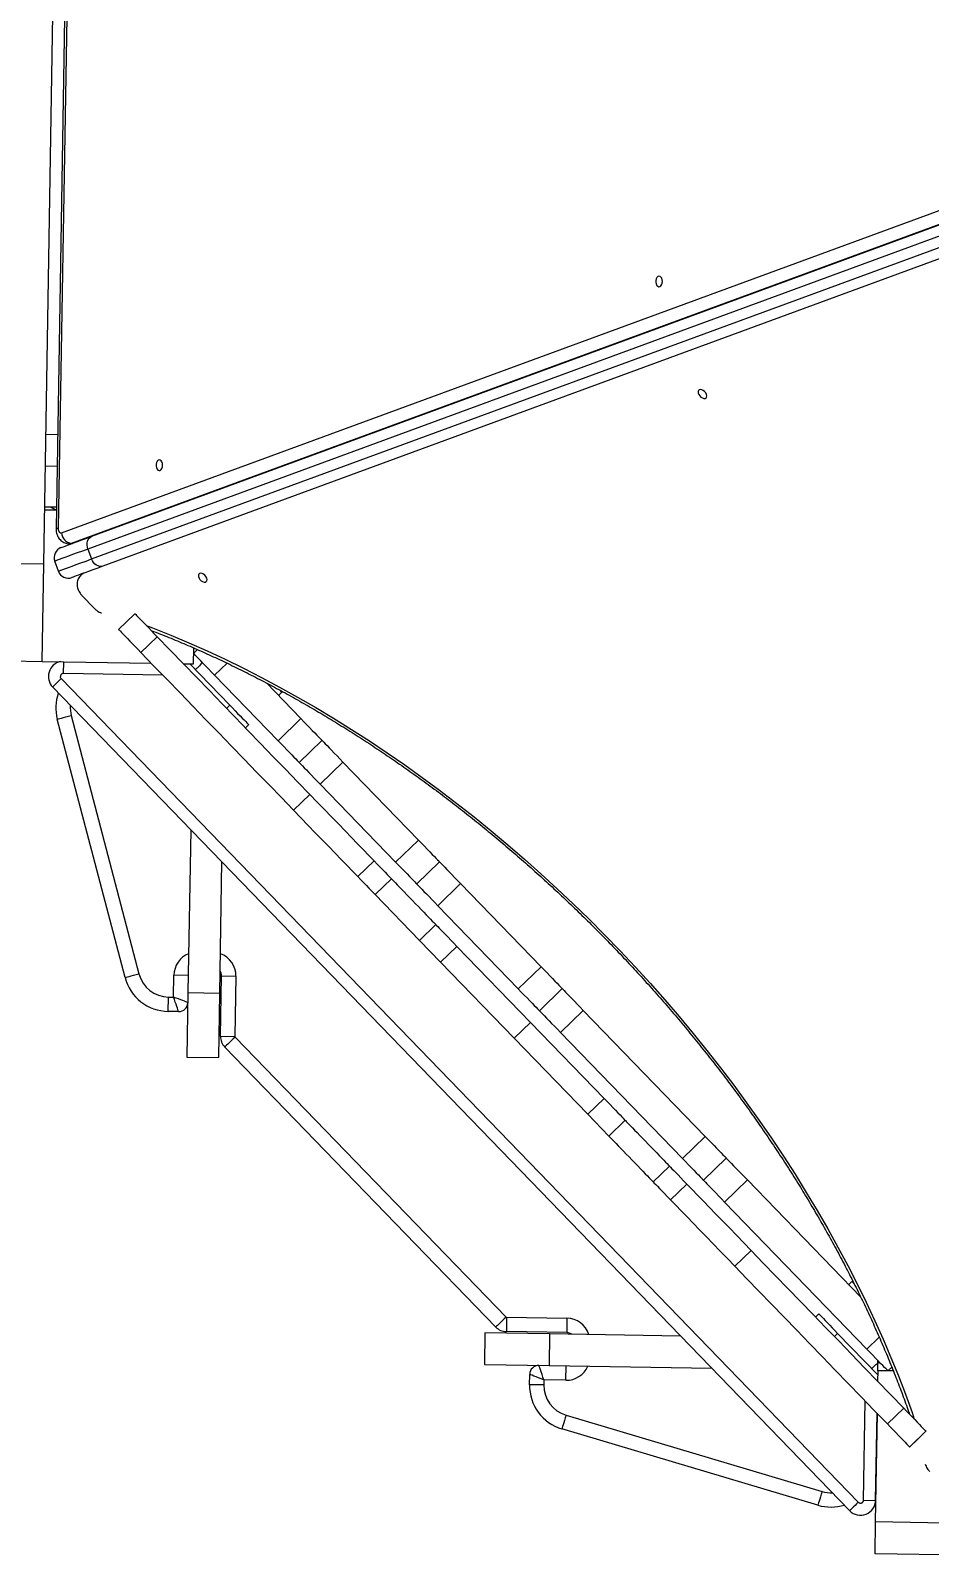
# Model space of a CAD drawing. Header units: millimetres. Extents: x 11861 to 22655, y -2514 to 8239.
# Drawn here: x 17961 to 18555, y 2513 to 3521 of the extents above; entities that cross this region are included whole.
import ezdxf

# ---------------------------------------------------------------- set-up
doc = ezdxf.new("R2010")
doc.units = ezdxf.units.MM
for name, color, linetype in [('DIKOM_ОБЪЕКТ', 7, 'Continuous'), ('DIKOM_РАЗМЕР_ЗОНА', 7, 'Continuous'), ('DIKOM_РАЗМЕР_ОБЪЕКТА', 7, 'Continuous')]:
    doc.layers.add(name, color=color, linetype=linetype)
doc.styles.add('style1', font='arial.ttf', dxfattribs={"width": 0.8})
doc.dimstyles.new('1-50', dxfattribs={"dimtxt": 300, "dimasz": 200, "dimexe": 100, "dimexo": 0, "dimgap": 100, "dimtad": 1, "dimtxsty": 'style1', "dimcen": 200, "dimclrd": 7, "dimclre": 7, "dimclrt": 7, "dimadec": 1, "dimazin": 2, "dimtfac": 1, "dimtmove": 0, "dimatfit": 2, "dimfxl": 0, "dimlwd": 25, "dimlwe": 18, "dimarcsym": 0})

# ---------------------------------------------------------------- blocks, each defined once
blk = doc.blocks.new('*D0')
at = {"layer": 'Defpoints', "color": 0, "transparency": 16777216}
for p in [(18061.1, 8188.6), (12275.6, -890.8), (18591.2, -946.1)]:
    blk.add_point(p, dxfattribs=at)
at = {"layer": 'DIKOM_РАЗМЕР_ЗОНА', "color": 7, "lineweight": 18, "transparency": 16777216}
for p, q in [((18061.1, 8188.6), (12255.4, 8239.3)), ((18591.2, -946.1), (12175.6, -890))]:
    blk.add_line(p, q, dxfattribs=at)
at = {"layer": 'DIKOM_РАЗМЕР_ЗОНА', "color": 7, "lineweight": 25, "transparency": 16777216}
blk.add_line((12353.7, 8038.5), (12277.3, -690.8), dxfattribs=at)
at = {"layer": 'DIKOM_РАЗМЕР_ЗОНА', "color": 7, "transparency": 16777216}
for points in [[(12320.3, 8038.8), (12387, 8038.2), (12355.4, 8238.5)], [(12244, -690.6), (12310.6, -691.1), (12275.6, -890.8)]]:
    blk.add_solid(points, dxfattribs=at)
at = {"layer": 'DIKOM_РАЗМЕР_ЗОНА', "color": 7, "transparency": 16777216, "insert": (12062.3, 3676), "char_height": 300, "attachment_point": 5, "rotation": 89.4989, "style": 'style1'}
blk.add_mtext('9150', dxfattribs=at)
blk = doc.blocks.new('*D1')
at = {"layer": 'Defpoints', "color": 0, "transparency": 16777216}
for p in [(13354.7, 2812.6), (22644.7, 2731.3), (13309.7, -2332.5)]:
    blk.add_point(p, dxfattribs=at)
at = {"layer": 'DIKOM_РАЗМЕР_ЗОНА', "color": 7, "lineweight": 18, "transparency": 16777216}
for p, q in [((13354.7, 2812.6), (13308.8, -2432.5)), ((22644.7, 2731.3), (22598.9, -2513.7))]:
    blk.add_line(p, q, dxfattribs=at)
at = {"layer": 'DIKOM_РАЗМЕР_ЗОНА', "color": 7, "lineweight": 25, "transparency": 16777216}
blk.add_line((22399.7, -2412), (13509.7, -2334.2), dxfattribs=at)
at = {"layer": 'DIKOM_РАЗМЕР_ЗОНА', "color": 7, "transparency": 16777216}
for points in [[(13510, -2300.9), (13509.4, -2367.6), (13309.7, -2332.5)], [(22400, -2378.7), (22399.5, -2445.3), (22599.7, -2413.7)]]:
    blk.add_solid(points, dxfattribs=at)
at = {"layer": 'DIKOM_РАЗМЕР_ЗОНА', "color": 7, "transparency": 16777216, "insert": (18057.7, -2120.7), "char_height": 300, "attachment_point": 5, "rotation": 359.4989, "style": 'style1'}
blk.add_mtext('9300', dxfattribs=at)
blk = doc.blocks.new('*D2')
at = {"layer": 'Defpoints', "color": 0, "transparency": 16777216}
for p in [(15368.6, 3285.8), (21123.9, 3091.2), (21123.9, -1634.5)]:
    blk.add_point(p, dxfattribs=at)
at = {"layer": 'DIKOM_РАЗМЕР_ОБЪЕКТА', "color": 7, "lineweight": 18, "transparency": 16777216}
for p, q in [((15368.6, 3285.8), (15368.6, -1734.5)), ((21123.9, 3091.2), (21123.9, -1734.5))]:
    blk.add_line(p, q, dxfattribs=at)
at = {"layer": 'DIKOM_РАЗМЕР_ОБЪЕКТА', "color": 7, "lineweight": 25, "transparency": 16777216}
blk.add_line((15568.6, -1634.5), (20923.9, -1634.5), dxfattribs=at)
at = {"layer": 'DIKOM_РАЗМЕР_ОБЪЕКТА', "color": 7, "transparency": 16777216}
for points in [[(15568.6, -1601.2), (15568.6, -1667.8), (15368.6, -1634.5)], [(20923.9, -1601.2), (20923.9, -1667.8), (21123.9, -1634.5)]]:
    blk.add_solid(points, dxfattribs=at)
at = {"layer": 'DIKOM_РАЗМЕР_ОБЪЕКТА', "color": 7, "transparency": 16777216, "insert": (18236, -1381.3), "char_height": 300, "attachment_point": 5, "style": 'style1'}
blk.add_mtext('5800', dxfattribs=at)
blk = doc.blocks.new('*D3')
at = {"layer": 'Defpoints', "color": 0, "transparency": 16777216}
for p in [(18687.3, 6652.8), (13004.5, 524), (18586.1, 524)]:
    blk.add_point(p, dxfattribs=at)
at = {"layer": 'DIKOM_РАЗМЕР_ОБЪЕКТА', "color": 7, "lineweight": 18, "transparency": 16777216}
for p, q in [((18687.3, 6652.8), (12904.5, 6652.8)), ((18586.1, 524), (12904.5, 524))]:
    blk.add_line(p, q, dxfattribs=at)
at = {"layer": 'DIKOM_РАЗМЕР_ОБЪЕКТА', "color": 7, "lineweight": 25, "transparency": 16777216}
blk.add_line((13004.5, 6452.8), (13004.5, 724), dxfattribs=at)
at = {"layer": 'DIKOM_РАЗМЕР_ОБЪЕКТА', "color": 7, "transparency": 16777216}
for points in [[(12971.2, 6452.8), (13037.8, 6452.8), (13004.5, 6652.8)], [(12971.2, 724), (13037.8, 724), (13004.5, 524)]]:
    blk.add_solid(points, dxfattribs=at)
at = {"layer": 'DIKOM_РАЗМЕР_ОБЪЕКТА', "color": 7, "transparency": 16777216, "insert": (12751.3, 3588.4), "char_height": 300, "attachment_point": 5, "rotation": 90, "style": 'style1'}
blk.add_mtext('6150', dxfattribs=at)

msp = doc.modelspace()

# ---------------------------------------------------------------- linework, layer by layer
at = {"layer": 'DIKOM_ОБЪЕКТ', "color": 7, "linetype": 'Continuous', "lineweight": 15}
for p, q in [((17989.6, 3916.18), (17977.607, 3191.844)), ((17991.071, 3916.156), (17979.079, 3191.819)), ((17969.509, 3168.37), (17975.519, 3531.397)), ((18001.315, 3186.648), (18939.52, 3531.606)), ((18936.902, 3523.186), (17998.698, 3178.227)), ((18001.113, 3171.657), (18939.318, 3516.616)), ((18946.767, 3511.896), (18008.562, 3166.938)), ((18830.225, 3491.724), (17987.7, 3181.945)), ((17970.929, 3254.181), (17978.637, 3254.053)), ((17970.582, 3233.184), (17978.29, 3233.056)), ((17970.135, 3206.187), (17977.843, 3206.06)), ((17977.806, 3203.826), (17970.098, 3203.953)), ((17986.281, 3181.699), (17987.07, 3181.686)), ((17987.7, 3181.945), (17988.49, 3181.932)), ((17998.698, 3178.227), (18001.113, 3171.657)), ((17948.512, 3168.718), (17969.509, 3168.37)), ((17968.442, 3103.967), (17969.509, 3168.37)), ((17979.155, 3163.583), (17976.739, 3170.153)), ((17994.604, 3161.462), (17994.032, 3160.908)), ((17994.648, 3147.59), (18003.049, 3138.906)), ((18024.418, 3130.331), (18018.969, 3125.06)), ((18029.766, 3135.472), (18018.985, 3125.042)), ((18018.969, 3125.06), (18018.985, 3125.042)), ((18044.468, 3120.275), (18033.688, 3109.845)), ((18068.429, 3102.312), (18068.603, 3112.85)), ((18068.543, 3109.236), (18071.121, 3111.729)), ((17947.445, 3104.315), (17968.442, 3103.967)), ((17968.442, 3103.967), (18040.529, 3102.774)), ((18061.739, 3102.422), (18068.429, 3102.312)), ((18092.47, 3074.972), (18065.981, 3102.352)), ((17975.341, 3087.016), (18502.148, 2542.471)), ((17981.09, 3092.578), (18507.897, 2548.033)), ((18082.456, 3094.855), (18124.382, 3051.517)), ((18116.683, 3089.678), (18139.475, 3066.118)), ((18124.659, 3081.433), (18126.815, 3083.519)), ((18023.255, 2894.942), (17978.475, 3065.707)), ((17987.665, 3068.117), (18032.444, 2897.352)), ((18090.314, 3072.886), (18092.47, 3074.972)), ((18139.475, 3066.118), (18124.382, 3051.517)), ((18102.762, 3060.018), (18104.918, 3062.104)), ((18153.379, 3051.746), (18138.286, 3037.145)), ((18167.28, 3037.377), (18152.187, 3022.776)), ((18167.28, 3037.377), (18217.182, 2985.795)), ((18145.339, 3016.007), (18134.559, 3005.578)), ((18152.187, 3022.776), (18202.089, 2971.194)), ((18066.613, 2992.67), (18064.831, 2885.026)), ((18217.182, 2985.795), (18202.089, 2971.194)), ((18085.828, 2884.678), (18087.263, 2971.325)), ((18187.834, 2972.081), (18177.054, 2961.652)), ((18231.091, 2971.417), (18215.998, 2956.816)), ((18231.1, 2971.408), (18216.007, 2956.806)), ((18231.091, 2971.417), (18231.1, 2971.408)), ((18199.287, 2960.244), (18188.506, 2949.814)), ((18215.998, 2956.816), (18216.007, 2956.806)), ((18245.01, 2957.03), (18229.917, 2942.429)), ((18245.01, 2957.03), (18298.26, 2901.987)), ((18188.506, 2949.814), (18217.811, 2919.522)), ((18229.917, 2942.429), (18283.167, 2887.385)), ((18228.592, 2929.952), (18217.811, 2919.522)), ((18228.609, 2929.934), (18217.828, 2919.505)), ((18228.592, 2929.952), (18228.609, 2929.934)), ((18217.811, 2919.522), (18217.828, 2919.505)), ((18217.828, 2919.505), (18231.737, 2905.127)), ((18242.518, 2915.556), (18231.737, 2905.127)), ((18242.518, 2915.556), (18291.189, 2865.246)), ((18231.737, 2905.127), (18280.409, 2854.817)), ((18055.28, 2881.999), (18055.52, 2896.497)), ((18065.019, 2896.34), (18055.52, 2896.497)), ((18086.356, 2856.123), (18087.015, 2895.976)), ((18087.015, 2895.976), (18096.514, 2895.818)), ((18096.514, 2895.818), (18095.854, 2855.966)), ((18298.26, 2901.987), (18283.167, 2887.385)), ((18064.831, 2885.026), (18064.125, 2842.347)), ((18064.831, 2885.026), (18085.828, 2884.678)), ((18085.122, 2842), (18085.828, 2884.678)), ((18312.164, 2887.615), (18297.071, 2873.014)), ((18051.777, 2872.556), (18051.934, 2882.055)), ((18051.934, 2882.055), (18055.28, 2881.999)), ((18058.622, 2872.443), (18051.777, 2872.556)), ((18291.189, 2865.246), (18280.409, 2854.817)), ((18291.189, 2865.246), (18339.861, 2814.936)), ((18326.065, 2873.246), (18310.972, 2858.644)), ((18326.065, 2873.246), (18406.738, 2789.857)), ((18086.356, 2856.123), (18095.854, 2855.966)), ((18095.995, 2855.61), (18275.07, 2670.475)), ((18280.409, 2854.817), (18329.08, 2804.507)), ((18310.972, 2858.644), (18391.645, 2775.255)), ((18268.242, 2663.87), (18089.167, 2849.005)), ((18064.125, 2842.347), (18085.122, 2842)), ((18339.861, 2814.936), (18329.08, 2804.507)), ((18329.08, 2804.507), (18342.989, 2790.129)), ((18353.77, 2800.558), (18342.989, 2790.129)), ((18353.787, 2800.541), (18343.006, 2790.111)), ((18353.77, 2800.558), (18353.787, 2800.541)), ((18342.989, 2790.129), (18343.006, 2790.111)), ((18406.738, 2789.857), (18391.645, 2775.255)), ((18420.641, 2775.485), (18405.548, 2760.883)), ((18383.092, 2770.249), (18372.312, 2759.819)), ((18394.545, 2758.411), (18383.764, 2747.981)), ((18434.543, 2761.115), (18419.45, 2746.514)), ((18434.543, 2761.115), (18509.48, 2683.655)), ((18419.45, 2746.514), (18513.551, 2649.244)), ((18437.04, 2714.485), (18426.259, 2704.056)), ((18501.514, 2691.889), (18503.67, 2693.975)), ((18481.773, 2672.56), (18479.617, 2670.474)), ((18275.421, 2670.322), (18275.264, 2660.824)), ((18275.421, 2670.322), (18315.3, 2669.662)), ((18315.3, 2669.662), (18315.142, 2660.163)), ((18261.133, 2660.057), (18260.785, 2639.06)), ((18303.811, 2659.351), (18261.133, 2660.057)), ((18315.142, 2660.163), (18275.264, 2660.824)), ((18303.811, 2659.351), (18303.464, 2638.354)), ((18390.463, 2657.916), (18303.811, 2659.351)), ((18494.222, 2659.692), (18492.065, 2657.607)), ((18494.222, 2659.692), (18520.71, 2632.312)), ((18520.754, 2634.994), (18520.865, 2641.684)), ((18260.785, 2639.06), (18303.464, 2638.354)), ((18290.569, 2625.719), (18290.682, 2632.564)), ((18303.464, 2638.354), (18411.112, 2636.571)), ((18314.621, 2628.668), (18314.778, 2638.166)), ((18520.754, 2634.994), (18520.64, 2628.07)), ((18531.04, 2634.824), (18520.754, 2634.994)), ((18530.014, 2637.37), (18527.444, 2634.883)), ((18300.067, 2625.562), (18290.569, 2625.719)), ((18300.123, 2628.908), (18300.067, 2625.562)), ((18314.621, 2628.668), (18300.123, 2628.908)), ((18314.711, 2605.576), (18483.9, 2555.168)), ((18520.289, 2606.86), (18519.099, 2535.008)), ((18519.333, 2549.258), (18520.287, 2606.861)), ((18520.288, 2606.86), (18519.749, 2574.318)), ((18537.911, 2610.218), (18527.13, 2599.788)), ((18481.187, 2546.064), (18311.999, 2596.471)), ((18552.613, 2595.021), (18541.832, 2584.591)), ((18541.832, 2584.591), (18541.849, 2584.574)), ((18547.163, 2589.715), (18541.849, 2584.574)), ((18519.749, 2574.318), (18519.744, 2574.078)), ((18511.334, 2549.39), (18519.333, 2549.258)), ((18518.986, 2514.007), (18519.333, 2535.004)), ((18519.099, 2535.008), (18519.333, 2535.004)), ((18583.736, 2533.937), (18519.333, 2535.004)), ((18583.389, 2512.94), (18518.986, 2514.007))]:
    msp.add_line(p, q, dxfattribs=at)
at = {"layer": 'DIKOM_ОБЪЕКТ', "color": 8, "linetype": 'Continuous', "lineweight": 15}
for p, q in [((17981.295, 3188.863), (18792.376, 3487.081)), ((17979.079, 3191.819), (17977.607, 3191.844)), ((18069.27, 3112.535), (18068.597, 3112.546)), ((17982.561, 3095.968), (17982.69, 3103.731)), ((18048.163, 3094.882), (17982.561, 3095.968)), ((18090.637, 3102.769), (18082.456, 3094.855)), ((18513.551, 2649.244), (18521.715, 2657.143)), ((18530.762, 2635.468), (18530.751, 2634.828)), ((18511.334, 2549.39), (18512.421, 2614.993))]:
    msp.add_line(p, q, dxfattribs=at)
at = {"layer": 'DIKOM_ОБЪЕКТ', "color": 7, "linetype": 'Continuous', "lineweight": 15, "flags": 128}
for points in [[(18378.38, 3355.076), (18378.283, 3356.215), (18377.963, 3357.233), (18377.456, 3358.022), (18376.817, 3358.496), (18376.114, 3358.602), (18375.424, 3358.331), (18374.822, 3357.711), (18374.373, 3356.809), (18374.126, 3355.723), (18374.107, 3354.571), (18374.318, 3353.478), (18374.737, 3352.561), (18375.318, 3351.921), (18375.998, 3351.627), (18376.704, 3351.711), (18377.359, 3352.163), (18377.892, 3352.934), (18378.245, 3353.942), (18378.38, 3355.076)], [(18404.816, 3278.146), (18405.75, 3277.835), (18406.588, 3277.835), (18407.239, 3278.147), (18407.631, 3278.736), (18407.723, 3279.54), (18407.505, 3280.47), (18406.999, 3281.427), (18406.262, 3282.306), (18405.373, 3283.012), (18404.428, 3283.469), (18403.529, 3283.626), (18402.775, 3283.468), (18402.246, 3283.012), (18402.001, 3282.305), (18402.065, 3281.426), (18402.432, 3280.47), (18403.061, 3279.539), (18403.886, 3278.736), (18404.816, 3278.146)], [(18048.061, 3233.625), (18047.964, 3234.763), (18047.644, 3235.782), (18047.137, 3236.571), (18046.498, 3237.044), (18045.795, 3237.151), (18045.105, 3236.88), (18044.503, 3236.259), (18044.054, 3235.357), (18043.807, 3234.272), (18043.788, 3233.12), (18043.999, 3232.026), (18044.418, 3231.11), (18044.999, 3230.47), (18045.68, 3230.176), (18046.385, 3230.259), (18047.04, 3230.711), (18047.573, 3231.483), (18047.926, 3232.491), (18048.061, 3233.625)], [(17979.079, 3191.819), (17979.114, 3191.148), (17979.241, 3190.509), (17979.453, 3189.935), (17979.739, 3189.455), (17980.084, 3189.093), (17980.472, 3188.867), (17980.883, 3188.789), (17981.295, 3188.863)], [(17980.894, 3179.139), (17981.069, 3179.204), (17981.596, 3179.397), (17982.471, 3179.719), (17983.691, 3180.168), (17985.252, 3180.741), (17987.146, 3181.438), (17989.367, 3182.255), (17991.905, 3183.188), (17994.75, 3184.234), (17997.891, 3185.389), (18001.315, 3186.648)], [(17998.698, 3178.227), (17998.323, 3179.544), (17998.156, 3180.882), (17998.204, 3182.189), (17998.463, 3183.415), (17998.926, 3184.512), (17999.573, 3185.439), (18000.379, 3186.16), (18001.315, 3186.648)], [(17998.698, 3178.227), (17995.016, 3176.873), (17991.639, 3175.632), (17988.579, 3174.507), (17985.85, 3173.503), (17983.462, 3172.625), (17981.425, 3171.876), (17979.747, 3171.26), (17978.435, 3170.777), (17977.494, 3170.431), (17976.928, 3170.223), (17976.739, 3170.153)], [(17979.155, 3163.583), (17979.344, 3163.653), (17979.91, 3163.861), (17980.851, 3164.207), (17982.163, 3164.69), (17983.841, 3165.306), (17985.878, 3166.055), (17988.266, 3166.933), (17990.995, 3167.937), (17994.054, 3169.062), (17997.432, 3170.303), (18001.113, 3171.657)], [(18008.562, 3166.938), (18005.138, 3165.679), (18001.997, 3164.524), (17999.152, 3163.478), (17996.614, 3162.545), (17994.393, 3161.728), (17992.499, 3161.032), (17990.938, 3160.458), (17989.718, 3160.009), (17988.843, 3159.687), (17988.316, 3159.494), (17988.14, 3159.429)], [(18008.562, 3166.938), (18007.533, 3166.703), (18006.452, 3166.73), (18005.358, 3167.017), (18004.295, 3167.553), (18003.303, 3168.319), (18002.421, 3169.284), (18001.681, 3170.411), (18001.113, 3171.657)], [(18074.497, 3156.695), (18075.431, 3156.383), (18076.269, 3156.383), (18076.92, 3156.695), (18077.312, 3157.285), (18077.404, 3158.088), (18077.186, 3159.019), (18076.68, 3159.975), (18075.943, 3160.854), (18075.054, 3161.56), (18074.109, 3162.017), (18073.21, 3162.175), (18072.456, 3162.017), (18071.927, 3161.56), (18071.682, 3160.854), (18071.746, 3159.975), (18072.113, 3159.018), (18072.742, 3158.088), (18073.567, 3157.284), (18074.497, 3156.695)], [(18029.766, 3135.472), (18029.894, 3135.339), (18030.276, 3134.945), (18030.903, 3134.297), (18031.765, 3133.405), (18032.846, 3132.288), (18034.126, 3130.965), (18035.581, 3129.461), (18037.185, 3127.803), (18038.908, 3126.022), (18040.719, 3124.151), (18042.584, 3122.223), (18044.468, 3120.275)], [(18018.985, 3125.042), (18019.114, 3124.91), (18019.495, 3124.516), (18020.123, 3123.867), (18020.985, 3122.976), (18022.066, 3121.859), (18023.345, 3120.536), (18024.801, 3119.032), (18026.404, 3117.374), (18028.127, 3115.593), (18029.938, 3113.721), (18031.803, 3111.793), (18033.688, 3109.845)], [(18044.468, 3120.275), (18053.128, 3111.323), (18061.766, 3102.395), (18070.375, 3093.496), (18078.947, 3084.635), (18087.475, 3075.82), (18095.952, 3067.058), (18104.371, 3058.356), (18112.724, 3049.721), (18121.004, 3041.162), (18129.205, 3032.685), (18137.319, 3024.298), (18145.339, 3016.007)], [(18033.688, 3109.845), (18042.347, 3100.894), (18050.985, 3091.965), (18059.594, 3083.067), (18068.166, 3074.206), (18076.694, 3065.391), (18085.171, 3056.628), (18093.59, 3047.926), (18101.943, 3039.292), (18110.223, 3030.732), (18118.424, 3022.255), (18126.538, 3013.868), (18134.559, 3005.578)], [(18082.456, 3094.855), (18080.476, 3096.901), (18078.537, 3098.906), (18076.677, 3100.828), (18074.935, 3102.629), (18073.346, 3104.272), (18071.942, 3105.723), (18070.752, 3106.952), (18069.801, 3107.936), (18069.107, 3108.653), (18068.685, 3109.089), (18068.543, 3109.236)], [(18062.417, 3101.721), (18062.094, 3102.09), (18061.853, 3102.421)], [(17981.09, 3092.578), (17979.969, 3091.493), (17978.89, 3090.449), (17977.896, 3089.488), (17977.025, 3088.645), (17976.31, 3087.953), (17975.778, 3087.439), (17975.451, 3087.122), (17975.341, 3087.016)], [(18125.333, 3085.051), (18125.68, 3084.693), (18126.305, 3084.046), (18126.686, 3083.652), (18126.815, 3083.519)], [(17978.475, 3065.707), (17978.652, 3065.753), (17979.175, 3065.89), (17980.024, 3066.113), (17981.167, 3066.413), (17982.559, 3066.778), (17984.148, 3067.194), (17985.872, 3067.646), (17987.665, 3068.117)], [(18092.47, 3074.972), (18094.25, 3073.131), (18095.993, 3071.33), (18097.663, 3069.604), (18099.225, 3067.989), (18100.649, 3066.517), (18101.905, 3065.219), (18102.967, 3064.121), (18103.815, 3063.245), (18104.43, 3062.609), (18104.8, 3062.226), (18104.918, 3062.104)], [(18139.475, 3066.118), (18141.454, 3064.073), (18143.392, 3062.069), (18145.251, 3060.148), (18146.992, 3058.348), (18148.58, 3056.706), (18149.983, 3055.257), (18151.172, 3054.028), (18152.122, 3053.045), (18152.815, 3052.329), (18153.237, 3051.893), (18153.379, 3051.746)], [(18124.382, 3051.517), (18126.361, 3049.471), (18128.299, 3047.467), (18130.158, 3045.546), (18131.899, 3043.746), (18133.487, 3042.105), (18134.89, 3040.655), (18136.079, 3039.426), (18137.029, 3038.444), (18137.722, 3037.727), (18138.144, 3037.291), (18138.286, 3037.145)], [(18153.379, 3051.746), (18153.517, 3051.603), (18153.938, 3051.168), (18154.631, 3050.452), (18155.582, 3049.469), (18156.771, 3048.24), (18158.173, 3046.79), (18159.761, 3045.149), (18161.503, 3043.349), (18163.362, 3041.427), (18165.3, 3039.423), (18167.28, 3037.377)], [(18138.286, 3037.145), (18138.424, 3037.002), (18138.845, 3036.566), (18139.538, 3035.85), (18140.489, 3034.868), (18141.678, 3033.639), (18143.08, 3032.189), (18144.668, 3030.547), (18146.41, 3028.747), (18148.269, 3026.826), (18150.207, 3024.822), (18152.187, 3022.776)], [(18145.339, 3016.007), (18150.263, 3010.918), (18155.067, 3005.952), (18159.739, 3001.123), (18164.268, 2996.441), (18168.643, 2991.919), (18172.853, 2987.567), (18176.886, 2983.398), (18180.734, 2979.421), (18184.387, 2975.645), (18187.834, 2972.081)], [(18134.559, 3005.578), (18139.482, 3000.488), (18144.286, 2995.523), (18148.959, 2990.693), (18153.488, 2986.011), (18157.863, 2981.489), (18162.072, 2977.138), (18166.106, 2972.968), (18169.953, 2968.991), (18173.606, 2965.216), (18177.054, 2961.652)], [(18217.182, 2985.795), (18219.161, 2983.749), (18221.1, 2981.745), (18222.959, 2979.823), (18224.7, 2978.023), (18226.289, 2976.381), (18227.692, 2974.93), (18228.882, 2973.701), (18229.833, 2972.718), (18230.527, 2972.001), (18230.949, 2971.564), (18231.091, 2971.417)], [(18187.834, 2972.081), (18189.947, 2969.897), (18191.877, 2967.903), (18193.617, 2966.104), (18195.161, 2964.508), (18196.504, 2963.119), (18197.642, 2961.943), (18198.571, 2960.984), (18199.287, 2960.244)], [(18202.089, 2971.194), (18204.068, 2969.148), (18206.006, 2967.144), (18207.866, 2965.222), (18209.607, 2963.422), (18211.196, 2961.78), (18212.599, 2960.329), (18213.789, 2959.1), (18214.74, 2958.116), (18215.434, 2957.399), (18215.856, 2956.963), (18215.998, 2956.816)], [(18231.1, 2971.408), (18231.243, 2971.261), (18231.665, 2970.824), (18232.359, 2970.106), (18233.311, 2969.123), (18234.5, 2967.894), (18235.903, 2966.443), (18237.492, 2964.801), (18239.233, 2963.001), (18241.092, 2961.079), (18243.031, 2959.075), (18245.01, 2957.03)], [(18177.054, 2961.652), (18179.166, 2959.468), (18181.096, 2957.473), (18182.836, 2955.675), (18184.38, 2954.078), (18185.724, 2952.69), (18186.862, 2951.514), (18187.79, 2950.554), (18188.506, 2949.814)], [(18199.287, 2960.244), (18199.585, 2959.935), (18200.128, 2959.374), (18200.907, 2958.569), (18201.908, 2957.534), (18203.114, 2956.288), (18204.504, 2954.85), (18206.055, 2953.247), (18207.741, 2951.505), (18209.532, 2949.653), (18211.398, 2947.725), (18213.306, 2945.752), (18215.226, 2943.768), (18217.123, 2941.807), (18218.965, 2939.903), (18220.72, 2938.088), (18222.36, 2936.393), (18223.855, 2934.847), (18225.181, 2933.477), (18226.314, 2932.306), (18227.236, 2931.353), (18227.93, 2930.636), (18228.384, 2930.166), (18228.592, 2929.952)], [(18216.007, 2956.806), (18216.15, 2956.659), (18216.572, 2956.222), (18217.266, 2955.505), (18218.218, 2954.522), (18219.407, 2953.292), (18220.81, 2951.842), (18222.399, 2950.2), (18224.14, 2948.4), (18225.999, 2946.478), (18227.938, 2944.474), (18229.917, 2942.429)], [(18228.609, 2929.934), (18228.751, 2929.787), (18229.173, 2929.351), (18229.867, 2928.634), (18230.818, 2927.65), (18232.008, 2926.421), (18233.411, 2924.97), (18234.999, 2923.328), (18236.741, 2921.528), (18238.6, 2919.606), (18240.539, 2917.602), (18242.518, 2915.556)], [(18023.255, 2894.942), (18023.431, 2894.988), (18023.954, 2895.126), (18024.803, 2895.348), (18025.946, 2895.648), (18027.339, 2896.013), (18028.927, 2896.43), (18030.651, 2896.882), (18032.444, 2897.352)], [(18298.26, 2901.987), (18300.239, 2899.941), (18302.177, 2897.938), (18304.036, 2896.017), (18305.777, 2894.217), (18307.364, 2892.576), (18308.767, 2891.126), (18309.956, 2889.897), (18310.906, 2888.915), (18311.6, 2888.198), (18312.022, 2887.762), (18312.164, 2887.615)], [(18283.167, 2887.385), (18285.146, 2885.34), (18287.084, 2883.336), (18288.943, 2881.415), (18290.684, 2879.616), (18292.271, 2877.974), (18293.674, 2876.525), (18294.863, 2875.296), (18295.813, 2874.313), (18296.507, 2873.596), (18296.929, 2873.16), (18297.071, 2873.014)], [(18312.164, 2887.615), (18312.304, 2887.47), (18312.726, 2887.034), (18313.419, 2886.317), (18314.37, 2885.334), (18315.559, 2884.106), (18316.961, 2882.656), (18318.549, 2881.015), (18320.289, 2879.216), (18322.148, 2877.295), (18324.086, 2875.291), (18326.065, 2873.246)], [(18064.721, 2878.342), (18064.577, 2878.398), (18064.151, 2878.563), (18063.456, 2878.832), (18062.512, 2879.198), (18061.348, 2879.649), (18060, 2880.171), (18058.509, 2880.748), (18056.919, 2881.364), (18055.28, 2881.999)], [(18058.622, 2872.443), (18058.571, 2872.588), (18058.42, 2873.019), (18058.174, 2873.723), (18057.84, 2874.678), (18057.428, 2875.856), (18056.951, 2877.221), (18056.423, 2878.731), (18055.86, 2880.34), (18055.28, 2881.999)], [(18297.071, 2873.014), (18297.211, 2872.868), (18297.633, 2872.432), (18298.326, 2871.716), (18299.277, 2870.733), (18300.466, 2869.504), (18301.868, 2868.055), (18303.456, 2866.413), (18305.196, 2864.614), (18307.055, 2862.693), (18308.993, 2860.69), (18310.972, 2858.644)], [(18095.995, 2855.61), (18094.663, 2854.321), (18093.382, 2853.082), (18092.201, 2851.94), (18091.167, 2850.939), (18090.317, 2850.118), (18089.686, 2849.508), (18089.298, 2849.132), (18089.167, 2849.005)], [(18339.861, 2814.936), (18341.84, 2812.89), (18343.779, 2810.886), (18345.638, 2808.964), (18347.38, 2807.164), (18348.968, 2805.522), (18350.371, 2804.072), (18351.561, 2802.842), (18352.512, 2801.859), (18353.206, 2801.142), (18353.628, 2800.705), (18353.77, 2800.558)], [(18353.787, 2800.541), (18353.995, 2800.326), (18354.449, 2799.856), (18355.143, 2799.139), (18356.065, 2798.187), (18357.198, 2797.015), (18358.524, 2795.645), (18360.019, 2794.099), (18361.659, 2792.404), (18363.414, 2790.589), (18365.257, 2788.685), (18367.153, 2786.725), (18369.073, 2784.741), (18370.981, 2782.768), (18372.847, 2780.839), (18374.638, 2778.988), (18376.324, 2777.246), (18377.875, 2775.642), (18379.265, 2774.205), (18380.471, 2772.958), (18381.472, 2771.924), (18382.251, 2771.119), (18382.794, 2770.557), (18383.092, 2770.249)], [(18343.006, 2790.111), (18343.214, 2789.897), (18343.669, 2789.427), (18344.362, 2788.71), (18345.284, 2787.757), (18346.417, 2786.586), (18347.743, 2785.215), (18349.238, 2783.67), (18350.878, 2781.975), (18352.634, 2780.16), (18354.476, 2778.256), (18356.373, 2776.295), (18358.292, 2774.311), (18360.201, 2772.338), (18362.067, 2770.409), (18363.857, 2768.558), (18365.543, 2766.816), (18367.094, 2765.213), (18368.485, 2763.775), (18369.691, 2762.529), (18370.691, 2761.494), (18371.47, 2760.689), (18372.013, 2760.128), (18372.312, 2759.819)], [(18406.738, 2789.857), (18408.717, 2787.811), (18410.655, 2785.807), (18412.514, 2783.885), (18414.256, 2782.085), (18415.844, 2780.444), (18417.246, 2778.994), (18418.435, 2777.765), (18419.386, 2776.783), (18420.079, 2776.066), (18420.5, 2775.631), (18420.641, 2775.485)], [(18391.645, 2775.255), (18393.624, 2773.209), (18395.562, 2771.205), (18397.421, 2769.284), (18399.163, 2767.484), (18400.751, 2765.843), (18402.153, 2764.393), (18403.342, 2763.164), (18404.293, 2762.181), (18404.986, 2761.465), (18405.407, 2761.029), (18405.548, 2760.883)], [(18420.641, 2775.485), (18420.783, 2775.339), (18421.205, 2774.902), (18421.898, 2774.185), (18422.849, 2773.203), (18424.038, 2771.974), (18425.44, 2770.525), (18427.028, 2768.883), (18428.768, 2767.084), (18430.626, 2765.163), (18432.564, 2763.16), (18434.543, 2761.115)], [(18383.092, 2770.249), (18383.808, 2769.509), (18384.737, 2768.549), (18385.875, 2767.373), (18387.218, 2765.984), (18388.762, 2764.388), (18390.502, 2762.59), (18392.432, 2760.595), (18394.545, 2758.411)], [(18372.312, 2759.819), (18373.028, 2759.079), (18373.956, 2758.12), (18375.094, 2756.943), (18376.437, 2755.555), (18377.981, 2753.959), (18379.721, 2752.16), (18381.651, 2750.165), (18383.764, 2747.981)], [(18394.545, 2758.411), (18397.992, 2754.847), (18401.645, 2751.072), (18405.493, 2747.094), (18409.526, 2742.925), (18413.736, 2738.574), (18418.11, 2734.052), (18422.64, 2729.37), (18427.312, 2724.54), (18432.116, 2719.575), (18437.04, 2714.485)], [(18405.548, 2760.883), (18405.69, 2760.737), (18406.112, 2760.301), (18406.805, 2759.584), (18407.756, 2758.601), (18408.945, 2757.373), (18410.347, 2755.923), (18411.935, 2754.282), (18413.675, 2752.483), (18415.533, 2750.562), (18417.471, 2748.559), (18419.45, 2746.514)], [(18383.764, 2747.981), (18387.212, 2744.418), (18390.864, 2740.642), (18394.712, 2736.665), (18398.745, 2732.495), (18402.955, 2728.144), (18407.33, 2723.622), (18411.859, 2718.94), (18416.531, 2714.111), (18421.335, 2709.145), (18426.259, 2704.056)], [(18437.04, 2714.485), (18445.06, 2706.195), (18453.174, 2697.808), (18461.375, 2689.331), (18469.655, 2680.771), (18478.008, 2672.137), (18486.427, 2663.435), (18494.904, 2654.672), (18503.432, 2645.857), (18512.004, 2636.996), (18520.613, 2628.098), (18529.251, 2619.169), (18537.911, 2610.218)], [(18426.259, 2704.056), (18434.279, 2695.765), (18442.393, 2687.378), (18450.594, 2678.901), (18458.875, 2670.342), (18467.228, 2661.707), (18475.646, 2653.005), (18484.123, 2644.243), (18492.652, 2635.427), (18501.224, 2626.567), (18509.832, 2617.668), (18518.47, 2608.74), (18527.13, 2599.788)], [(18503.67, 2693.975), (18503.799, 2693.841), (18504.18, 2693.447), (18504.806, 2692.801), (18505.065, 2692.533)], [(18481.773, 2672.56), (18481.891, 2672.438), (18482.261, 2672.055), (18482.876, 2671.42), (18483.724, 2670.544), (18484.786, 2669.446), (18486.042, 2668.147), (18487.466, 2666.676), (18489.029, 2665.06), (18490.698, 2663.334), (18492.441, 2661.533), (18494.222, 2659.692)], [(18275.07, 2670.475), (18273.738, 2669.186), (18272.457, 2667.947), (18271.277, 2666.805), (18270.242, 2665.804), (18269.393, 2664.983), (18268.762, 2664.372), (18268.373, 2663.997), (18268.242, 2663.87)], [(18527.444, 2634.883), (18527.303, 2635.029), (18526.881, 2635.465), (18526.189, 2636.181), (18525.239, 2637.162), (18524.051, 2638.39), (18522.65, 2639.839), (18521.063, 2641.479), (18519.323, 2643.278), (18517.466, 2645.197), (18515.528, 2647.2), (18513.551, 2649.244)], [(18300.123, 2628.908), (18298.281, 2629.621), (18296.51, 2630.307), (18294.878, 2630.939), (18293.447, 2631.493), (18292.273, 2631.948), (18291.401, 2632.286), (18290.863, 2632.494), (18290.682, 2632.564)], [(18300.123, 2628.908), (18299.471, 2630.772), (18298.844, 2632.565), (18298.266, 2634.217), (18297.759, 2635.665), (18297.344, 2636.854), (18297.035, 2637.737), (18296.845, 2638.281), (18296.781, 2638.464)], [(18519.962, 2628.771), (18520.32, 2628.436), (18520.642, 2628.184)], [(18314.711, 2605.576), (18314.182, 2603.8), (18313.673, 2602.092), (18313.204, 2600.518), (18312.793, 2599.138), (18312.456, 2598.006), (18312.205, 2597.164), (18312.051, 2596.646), (18311.999, 2596.471)], [(18537.911, 2610.218), (18539.795, 2608.269), (18541.66, 2606.342), (18543.471, 2604.47), (18545.194, 2602.689), (18546.798, 2601.031), (18548.253, 2599.527), (18549.533, 2598.204), (18550.614, 2597.087), (18551.476, 2596.196), (18552.103, 2595.547), (18552.485, 2595.153), (18552.613, 2595.021)], [(18527.13, 2599.788), (18529.015, 2597.84), (18530.88, 2595.912), (18532.69, 2594.041), (18534.413, 2592.26), (18536.017, 2590.602), (18537.472, 2589.098), (18538.752, 2587.775), (18539.833, 2586.657), (18540.695, 2585.766), (18541.322, 2585.118), (18541.704, 2584.723), (18541.832, 2584.591)], [(18483.9, 2555.168), (18483.371, 2553.392), (18482.862, 2551.684), (18482.393, 2550.11), (18481.982, 2548.73), (18481.644, 2547.598), (18481.394, 2546.757), (18481.239, 2546.239), (18481.187, 2546.064)], [(18507.897, 2548.033), (18506.776, 2546.948), (18505.697, 2545.904), (18504.703, 2544.943), (18503.832, 2544.1), (18503.117, 2543.408), (18502.585, 2542.894), (18502.258, 2542.577), (18502.148, 2542.471)]]:
    msp.add_lwpolyline(points, dxfattribs=at)
at = {"layer": 'DIKOM_ОБЪЕКТ', "color": 8, "linetype": 'Continuous', "lineweight": 15, "flags": 128}
for points in [[(17987.7, 3181.945), (17986.48, 3181.701), (17986.278, 3181.699)], [(17987.07, 3181.686), (17987.269, 3181.688), (17988.49, 3181.932)], [(17995.968, 3162.307), (17994.869, 3161.695), (17994.604, 3161.462)], [(18037.26, 3127.726), (18041.486, 3126.099), (18053.449, 3121.313), (18065.431, 3116.254), (18077.425, 3110.925), (18089.424, 3105.329), (18101.42, 3099.47), (18113.407, 3093.35), (18125.377, 3086.975), (18137.323, 3080.347), (18149.237, 3073.471), (18161.114, 3066.35), (18172.945, 3058.989), (18184.723, 3051.393), (18196.442, 3043.565), (18208.094, 3035.511), (18219.673, 3027.236), (18231.171, 3018.744), (18242.581, 3010.04), (18253.897, 3001.13), (18265.112, 2992.02), (18276.219, 2982.713), (18287.211, 2973.217), (18298.083, 2963.537), (18308.826, 2953.679), (18319.436, 2943.647), (18329.905, 2933.45), (18340.227, 2923.092), (18350.397, 2912.581), (18360.407, 2901.921), (18370.252, 2891.12), (18379.927, 2880.184), (18389.424, 2869.12), (18398.739, 2857.934), (18407.866, 2846.633), (18416.8, 2835.224), (18425.534, 2823.714), (18434.064, 2812.109), (18442.385, 2800.417), (18450.492, 2788.644), (18458.38, 2776.798), (18466.044, 2764.886), (18473.479, 2752.914), (18480.681, 2740.891), (18487.646, 2728.823), (18494.37, 2716.717), (18500.848, 2704.581), (18507.077, 2692.422), (18513.053, 2680.248), (18518.772, 2668.065), (18524.231, 2655.881), (18529.426, 2643.704), (18534.355, 2631.54), (18539.015, 2619.397), (18543.402, 2607.282), (18544.889, 2603.005)]]:
    msp.add_lwpolyline(points, dxfattribs=at)
at = {"layer": 'DIKOM_ОБЪЕКТ', "color": 7, "linetype": 'Continuous', "lineweight": 15}
for centre, radius, start, end in [((17980.266, 3214.023), 10, 232.206306, 255.806925), ((17988.753, 3189.344), 7.473, 183.689082, 261.904839), ((17983.309, 3172.569), 7, 110.18744, 200.18744), ((17985.725, 3165.999), 7, 200.18744, 290.18744), ((17982.528, 3093.969), 10, 101.524217, 224.051452), ((18066.145, 3105.06), 5.001, 211.867632, 224.049435), ((18007.494, 3073.316), 30, 160.975235, 194.693698), ((18052.273, 2902.552), 30, 194.693698, 269.051451), ((18052.273, 2902.552), 20.5, 194.693698, 269.051451), ((18081.016, 2896.075), 6, 359.051451, 32.608761), ((18058.721, 2878.442), 6, 269.051451, 359.051451), ((18096.354, 2855.957), 10, 179.051451, 224.046818), ((18096.354, 2855.957), 0.5, 179.051451, 224.046818), ((18275.43, 2670.822), 10, 224.046818, 269.051451), ((18275.43, 2670.822), 0.5, 224.046818, 269.051451), ((18315.043, 2654.164), 6, 55.494142, 89.051451), ((18296.681, 2632.465), 6, 89.051451, 179.051451), ((18320.565, 2625.223), 30, 179.051451, 253.409205), ((18320.565, 2625.223), 20.5, 179.051451, 253.409205), ((18523.416, 2632.38), 4.992, 224.041422, 236.244329), ((18489.753, 2574.815), 30, 253.409205, 287.134126), ((18509.335, 2549.424), 10, 224.051452, 359.051451)]:
    msp.add_arc(centre, radius, start, end, dxfattribs=at)
at = {"layer": 'DIKOM_ОБЪЕКТ', "color": 8, "linetype": 'Continuous', "lineweight": 15}
for centre, radius, start, end in [((18007.494, 3073.316), 20.5, 175.553073, 194.693698), ((18071.018, 2896.241), 15.5, 111.825448, 179.051451), ((18081.016, 2896.075), 15.5, 359.051451, 70.232388), ((18315.043, 2654.164), 15.5, 17.870515, 89.051451), ((18314.877, 2644.165), 15.5, 269.051451, 336.277455), ((18489.753, 2574.815), 20.5, 253.409205, 272.56108)]:
    msp.add_arc(centre, radius, start, end, dxfattribs=at)
at = {"layer": 'DIKOM_ОБЪЕКТ', "color": 7, "linetype": 'Continuous', "lineweight": 15}
for points, knots in [([(17977.607, 3191.844), (17977.613, 3191.434), (17977.628, 3190.401), (17977.906, 3188.816), (17978.46, 3187.167), (17979.233, 3185.708), (17980.209, 3184.437), (17981.363, 3183.38), (17982.669, 3182.553), (17984.092, 3181.998), (17985.316, 3181.714), (17986.05, 3181.733), (17986.277, 3181.739)], [0, 0, 0, 0, 0.08179862, 0.20590063, 0.32021057, 0.43160558, 0.53952264, 0.64482252, 0.74854563, 0.85145587, 0.95405094, 1, 1, 1, 1]), ([(17994.029, 3160.879), (17993.709, 3160.547), (17993.03, 3159.842), (17992.29, 3158.545), (17991.768, 3157.12), (17991.515, 3155.643), (17991.513, 3154.143), (17991.758, 3152.633), (17992.254, 3151.126), (17993.008, 3149.647), (17993.84, 3148.464), (17994.441, 3147.814), (17994.648, 3147.59)], [0, 0, 0, 0, 0.09336274, 0.19824569, 0.30032064, 0.40105637, 0.50202952, 0.60498952, 0.71165367, 0.82311688, 0.93917725, 1, 1, 1, 1]), ([(17995.438, 3162.112), (17995.195, 3161.959), (17994.883, 3161.763), (17994.646, 3161.485), (17994.593, 3161.423)], [0, 0, 0, 0, 0.77779723, 1, 1, 1, 1]), ([(18003.049, 3138.906), (18003.341, 3138.622), (18004.08, 3137.903), (18005.387, 3136.986), (18006.657, 3136.34), (18007.413, 3136.079), (18007.643, 3135.999)], [0, 0, 0, 0, 0.22098591, 0.55867019, 0.86547832, 1, 1, 1, 1]), ([(18040.516, 3124.36), (18042.567, 3123.576), (18048.321, 3121.376), (18057.804, 3117.495), (18068.958, 3112.739), (18080.125, 3107.735), (18091.297, 3102.499), (18102.469, 3097.031), (18113.635, 3091.335), (18124.789, 3085.413), (18135.924, 3079.268), (18147.036, 3072.904), (18158.116, 3066.324), (18169.161, 3059.531), (18180.163, 3052.53), (18191.117, 3045.323), (18202.017, 3037.915), (18212.857, 3030.309), (18223.631, 3022.511), (18234.333, 3014.523), (18244.957, 3006.35), (18255.499, 2997.996), (18265.951, 2989.467), (18276.308, 2980.766), (18286.566, 2971.898), (18296.717, 2962.868), (18306.758, 2953.681), (18316.681, 2944.342), (18326.483, 2934.855), (18336.157, 2925.226), (18345.699, 2915.46), (18355.103, 2905.563), (18364.365, 2895.539), (18373.478, 2885.394), (18382.439, 2875.134), (18391.243, 2864.764), (18399.885, 2854.289), (18408.359, 2843.715), (18416.663, 2833.049), (18424.79, 2822.295), (18432.738, 2811.46), (18440.501, 2800.55), (18448.075, 2789.569), (18455.457, 2778.525), (18462.642, 2767.423), (18469.627, 2756.269), (18476.408, 2745.07), (18482.981, 2733.831), (18489.342, 2722.558), (18495.49, 2711.258), (18501.419, 2699.936), (18507.128, 2688.6), (18512.612, 2677.254), (18517.87, 2665.905), (18522.898, 2654.56), (18527.693, 2643.224), (18532.258, 2631.903), (18536.567, 2620.606), (18539.693, 2612.09), (18541.304, 2607.353), (18541.642, 2606.361)], [0, 0, 0, 0, 0.00974127, 0.02733034, 0.04492015, 0.06251091, 0.08010256, 0.09769534, 0.11528899, 0.13288354, 0.15047922, 0.1680757, 0.18567324, 0.20327168, 0.22087094, 0.23847105, 0.25607188, 0.27367368, 0.29127601, 0.3088791, 0.32648281, 0.34408699, 0.36169183, 0.37929705, 0.39690264, 0.41450869, 0.43211496, 0.4497215, 0.46732826, 0.48493509, 0.50254202, 0.52014895, 0.53775586, 0.55536265, 0.57296926, 0.59057562, 0.60818168, 0.6257874, 0.64339279, 0.66099762, 0.67860199, 0.6962058, 0.71380903, 0.73141152, 0.74901334, 0.76661435, 0.78421455, 0.8018138, 0.81941229, 0.8370098, 0.85460626, 0.87220182, 0.88979625, 0.90738968, 0.92498187, 0.94257324, 0.96016333, 0.97775252, 0.99534052, 1, 1, 1, 1]), ([(17982.561, 3095.968), (17982.309, 3095.946), (17981.92, 3095.911), (17981.45, 3095.669), (17981.128, 3095.416), (17980.864, 3095.102), (17980.607, 3094.64), (17980.559, 3094.253), (17980.528, 3094.002)], [0, 0, 0, 0, 0.23944016, 0.3696372, 0.49998793, 0.63018722, 0.76055049, 1, 1, 1, 1]), ([(17981.09, 3092.578), (17980.926, 3092.787), (17980.597, 3093.206), (17980.551, 3093.736), (17980.528, 3094.002)], [0, 0, 0, 0, 0.50001073, 1, 1, 1, 1]), ([(18552.177, 2573.13), (18552.319, 2572.697), (18552.635, 2571.736), (18553.4, 2570.327), (18554.214, 2569.209), (18554.771, 2568.613), (18554.93, 2568.443)], [0, 0, 0, 0, 0.25089116, 0.55734897, 0.87377679, 1, 1, 1, 1]), ([(18507.897, 2548.033), (18508.042, 2547.906), (18508.339, 2547.647), (18508.907, 2547.441), (18509.504, 2547.401), (18510.08, 2547.538), (18510.593, 2547.831), (18511.002, 2548.268), (18511.276, 2548.807), (18511.315, 2549.199), (18511.334, 2549.39)], [0, 0, 0, 0, 0.12224813, 0.24999685, 0.3777486, 0.49999881, 0.62225282, 0.75000848, 0.87775614, 1, 1, 1, 1])]:
    msp.add_open_spline(points, degree=3, knots=knots, dxfattribs=at)
at = {"layer": 'DIKOM_ОБЪЕКТ', "color": 8, "linetype": 'Continuous', "lineweight": 15}
for points, knots in [([(18074.018, 3103.576), (18073.851, 3103.252), (18073.117, 3101.83), (18071.624, 3100.095), (18070.124, 3098.977), (18069.614, 3098.597)], [0, 0, 0, 0, 0.16296993, 0.71570363, 1, 1, 1, 1]), ([(18516.846, 2636.307), (18517.24, 2636.805), (18518.403, 2638.273), (18520.214, 2639.645), (18521.613, 2640.411), (18521.929, 2640.584)], [0, 0, 0, 0, 0.28451714, 0.83856246, 1, 1, 1, 1])]:
    msp.add_open_spline(points, degree=3, knots=knots, dxfattribs=at)

# ---------------------------------------------------------------- dimensions: what is measured, and where the dimension line sits
at = {"layer": 'DIKOM_РАЗМЕР_ЗОНА'}
for base, p1, p2, angle, text, picture, middle in [((12275.568, -890.835), (18061.067, 8188.565), (18591.204, -946.068), 269.498935, '9150', '*D0', (12315.488, 3673.814)), ((13309.667, -2332.495), (22644.73, 2731.317), (13354.663, 2812.563), 359.498935, '9300', '*D1', (18055.513, -2374))]:
    dim = msp.add_linear_dim(base=base, p1=p1, p2=p2, angle=angle, text=text, dimstyle='1-50', dxfattribs=at)
    dim.commit()
    dim.dimension.update_dxf_attribs({"geometry": picture, "text_midpoint": middle, "dimtype": 160})
at = {"layer": 'DIKOM_РАЗМЕР_ОБЪЕКТА'}
dim = msp.add_linear_dim(base=(13004.5, 523.976), p1=(18687.29, 6652.788), p2=(18586.051, 523.976), angle=90, text='6150', dimstyle='1-50', dxfattribs=at)
dim.commit()
dim.dimension.update_dxf_attribs({"geometry": '*D3', "text_midpoint": (13004.5, 3588.382), "dimtype": 160})
dim = msp.add_linear_dim(base=(21123.925, -1634.5), p1=(15368.649, 3285.765), p2=(21123.925, 3091.197), text='5800', dimstyle='1-50', dxfattribs=at)
dim.commit()
dim.dimension.update_dxf_attribs({"geometry": '*D2', "text_midpoint": (18236, -1634.5), "dimtype": 160})

doc.saveas('drawing.dxf')
